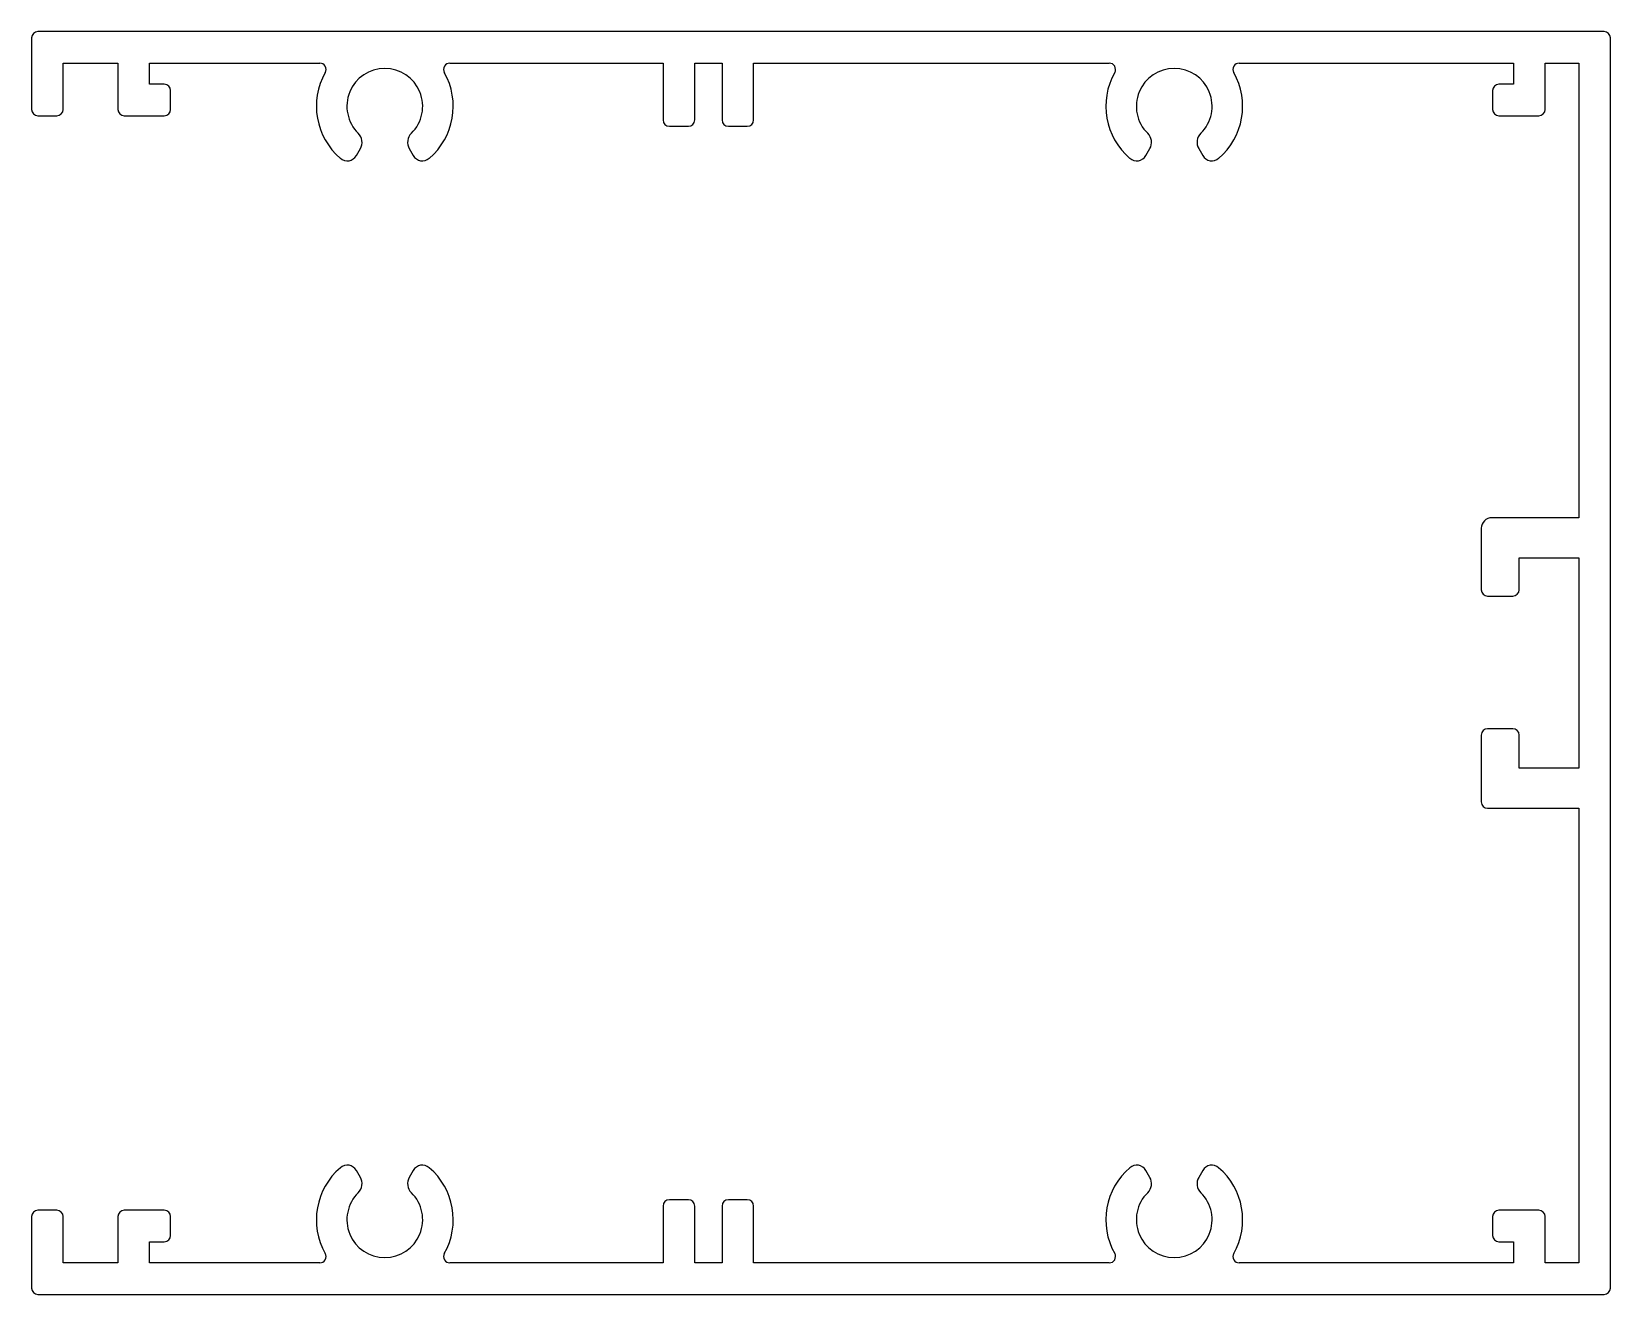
# Model space of a CAD drawing. Extents: x 1626.9 to 1701.9, y 1855.7 to 1915.7.
import ezdxf

# ---------------------------------------------------------------- set-up
doc = ezdxf.new("R2010")
doc.units = 0
doc.layers.get('0').update_dxf_attribs({"linetype": 'CONTINUOUS'})

msp = doc.modelspace()

# ---------------------------------------------------------------- linework, layer by layer
for p, q in [((1701.615, 1915.673), (1627.215, 1915.673)), ((1626.915, 1915.373), (1626.915, 1911.973)), ((1701.915, 1855.973), (1701.915, 1915.373)), ((1628.415, 1911.973), (1628.415, 1914.173)), ((1628.415, 1914.173), (1631.015, 1914.173)), ((1631.015, 1914.173), (1631.015, 1911.973)), ((1632.515, 1913.173), (1632.515, 1914.173)), ((1632.515, 1914.173), (1640.606, 1914.173)), ((1646.783, 1914.173), (1656.915, 1914.173)), ((1656.915, 1914.173), (1656.915, 1911.473)), ((1658.415, 1911.473), (1658.415, 1914.173)), ((1658.415, 1914.173), (1659.715, 1914.173)), ((1659.715, 1914.173), (1659.715, 1911.473)), ((1661.215, 1911.473), (1661.215, 1914.173)), ((1661.215, 1914.173), (1678.106, 1914.173)), ((1684.283, 1914.173), (1697.315, 1914.173)), ((1697.315, 1914.173), (1697.315, 1913.173)), ((1698.815, 1911.973), (1698.815, 1914.173)), ((1698.815, 1914.173), (1700.415, 1914.173)), ((1700.415, 1914.173), (1700.415, 1892.573)), ((1633.215, 1913.173), (1632.515, 1913.173)), ((1633.515, 1911.973), (1633.515, 1912.873)), ((1696.315, 1912.873), (1696.315, 1911.973)), ((1697.315, 1913.173), (1696.615, 1913.173)), ((1627.215, 1911.673), (1628.115, 1911.673)), ((1631.315, 1911.673), (1633.215, 1911.673)), ((1657.215, 1911.173), (1658.115, 1911.173)), ((1660.015, 1911.173), (1660.915, 1911.173)), ((1696.615, 1911.673), (1698.515, 1911.673)), ((1642.342, 1909.782), (1642.532, 1910.111)), ((1644.856, 1910.111), (1645.046, 1909.782)), ((1679.842, 1909.782), (1680.032, 1910.111)), ((1682.356, 1910.111), (1682.546, 1909.782)), ((1700.415, 1892.573), (1696.28, 1892.573)), ((1695.78, 1892.073), (1695.78, 1889.15)), ((1697.58, 1889.15), (1697.58, 1890.673)), ((1697.58, 1890.673), (1700.415, 1890.673)), ((1700.415, 1890.673), (1700.415, 1880.673)), ((1696.08, 1888.85), (1697.28, 1888.85)), ((1697.28, 1882.55), (1696.08, 1882.55)), ((1695.78, 1882.25), (1695.78, 1879.073)), ((1697.58, 1880.673), (1697.58, 1882.25)), ((1700.415, 1880.673), (1697.58, 1880.673)), ((1696.08, 1878.773), (1700.415, 1878.773)), ((1700.415, 1878.773), (1700.415, 1857.173)), ((1642.532, 1861.236), (1642.342, 1861.565)), ((1645.046, 1861.565), (1644.856, 1861.236)), ((1680.032, 1861.236), (1679.842, 1861.565)), ((1682.546, 1861.565), (1682.356, 1861.236)), ((1658.115, 1860.173), (1657.215, 1860.173)), ((1660.915, 1860.173), (1660.015, 1860.173)), ((1626.915, 1859.373), (1626.915, 1855.973)), ((1628.115, 1859.673), (1627.215, 1859.673)), ((1628.415, 1857.173), (1628.415, 1859.373)), ((1631.015, 1859.373), (1631.015, 1857.173)), ((1633.215, 1859.673), (1631.315, 1859.673)), ((1633.515, 1858.473), (1633.515, 1859.373)), ((1656.915, 1859.873), (1656.915, 1857.173)), ((1658.415, 1857.173), (1658.415, 1859.873)), ((1659.715, 1859.873), (1659.715, 1857.173)), ((1661.215, 1857.173), (1661.215, 1859.873)), ((1696.315, 1859.373), (1696.315, 1858.473)), ((1698.515, 1859.673), (1696.615, 1859.673)), ((1698.815, 1857.173), (1698.815, 1859.373)), ((1632.515, 1857.173), (1632.515, 1858.173)), ((1632.515, 1858.173), (1633.215, 1858.173)), ((1696.615, 1858.173), (1697.315, 1858.173)), ((1697.315, 1858.173), (1697.315, 1857.173)), ((1631.015, 1857.173), (1628.415, 1857.173)), ((1640.606, 1857.173), (1632.515, 1857.173)), ((1656.915, 1857.173), (1646.783, 1857.173)), ((1659.715, 1857.173), (1658.415, 1857.173)), ((1678.106, 1857.173), (1661.215, 1857.173)), ((1697.315, 1857.173), (1684.283, 1857.173)), ((1700.415, 1857.173), (1698.815, 1857.173)), ((1627.215, 1855.673), (1701.615, 1855.673))]:
    msp.add_line(p, q)
for centre, radius, start, end in [((1627.215, 1915.373), 0.3, 90, 180), ((1701.615, 1915.373), 0.3, 0, 90), ((1640.606, 1913.873), 0.3, 330.46483, 90), ((1646.783, 1913.873), 0.3, 90, 209.53517), ((1678.106, 1913.873), 0.3, 330.46483, 90), ((1684.283, 1913.873), 0.3, 90, 209.53517), ((1643.694, 1912.123), 3.25, 150.46483, 229.52432), ((1643.694, 1912.123), 1.8, 314.47751, 225.52249), ((1643.694, 1912.123), 3.25, 310.47568, 29.53517), ((1681.194, 1912.123), 3.25, 150.46483, 229.52432), ((1681.194, 1912.123), 1.8, 314.47751, 225.52249), ((1681.194, 1912.123), 3.25, 310.47568, 29.53517), ((1633.215, 1912.873), 0.3, 0, 90), ((1696.615, 1912.873), 0.3, 90, 180), ((1627.215, 1911.973), 0.3, 180, 270), ((1628.115, 1911.973), 0.3, 270, 0), ((1631.315, 1911.973), 0.3, 180, 270), ((1633.215, 1911.973), 0.3, 270, 0), ((1696.615, 1911.973), 0.3, 180, 270), ((1698.515, 1911.973), 0.3, 270, 0), ((1657.215, 1911.473), 0.3, 180, 270), ((1658.115, 1911.473), 0.3, 270, 0), ((1660.015, 1911.473), 0.3, 180, 270), ((1660.915, 1911.473), 0.3, 270, 0), ((1642.013, 1910.411), 0.6, 330, 45.52249), ((1645.376, 1910.411), 0.6, 134.47751, 210), ((1679.513, 1910.411), 0.6, 330, 45.52249), ((1682.876, 1910.411), 0.6, 134.47751, 210), ((1641.909, 1910.032), 0.5, 229.52432, 330), ((1645.479, 1910.032), 0.5, 210, 310.47568), ((1679.409, 1910.032), 0.5, 229.52432, 330), ((1682.979, 1910.032), 0.5, 210, 310.47568), ((1696.28, 1892.073), 0.5, 90, 180), ((1696.08, 1889.15), 0.3, 180, 270), ((1697.28, 1889.15), 0.3, 270, 0), ((1696.08, 1882.25), 0.3, 90, 180), ((1697.28, 1882.25), 0.3, 0, 90), ((1696.08, 1879.073), 0.3, 180, 270), ((1643.694, 1859.223), 3.25, 130.47568, 209.53517), ((1641.909, 1861.315), 0.5, 30, 130.47568), ((1645.479, 1861.315), 0.5, 49.52432, 150), ((1643.694, 1859.223), 3.25, 330.46483, 49.52432), ((1681.194, 1859.223), 3.25, 130.47568, 209.53517), ((1679.409, 1861.315), 0.5, 30, 130.47568), ((1682.979, 1861.315), 0.5, 49.52432, 150), ((1681.194, 1859.223), 3.25, 330.46483, 49.52432), ((1642.013, 1860.936), 0.6, 314.47751, 30), ((1645.376, 1860.936), 0.6, 150, 225.52249), ((1679.513, 1860.936), 0.6, 314.47751, 30), ((1682.876, 1860.936), 0.6, 150, 225.52249), ((1643.694, 1859.223), 1.8, 134.47751, 45.52249), ((1657.215, 1859.873), 0.3, 90, 180), ((1658.115, 1859.873), 0.3, 0, 90), ((1660.015, 1859.873), 0.3, 90, 180), ((1660.915, 1859.873), 0.3, 0, 90), ((1681.194, 1859.223), 1.8, 134.47751, 45.52249), ((1627.215, 1859.373), 0.3, 90, 180), ((1628.115, 1859.373), 0.3, 0, 90), ((1631.315, 1859.373), 0.3, 90, 180), ((1633.215, 1859.373), 0.3, 0, 90), ((1696.615, 1859.373), 0.3, 90, 180), ((1698.515, 1859.373), 0.3, 0, 90), ((1633.215, 1858.473), 0.3, 270, 0), ((1696.615, 1858.473), 0.3, 180, 270), ((1640.606, 1857.473), 0.3, 270, 29.53517), ((1646.783, 1857.473), 0.3, 150.46483, 270), ((1678.106, 1857.473), 0.3, 270, 29.53517), ((1684.283, 1857.473), 0.3, 150.46483, 270), ((1627.215, 1855.973), 0.3, 180, 270), ((1701.615, 1855.973), 0.3, 270, 0)]:
    msp.add_arc(centre, radius, start, end)

doc.saveas('drawing.dxf')
